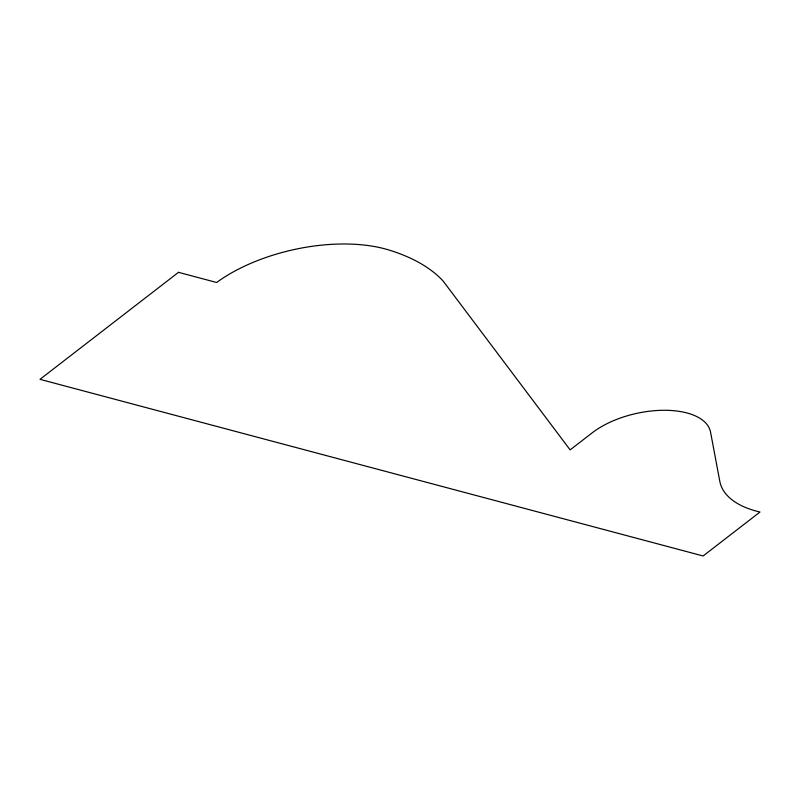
<?xml version="1.0" encoding="UTF-8"?>
<svg xmlns="http://www.w3.org/2000/svg" width="800" height="800" viewBox="0 0 800 800"><rect width="100%" height="100%" fill="white"/><g stroke="black" fill="none" stroke-linecap="round" stroke-linejoin="round"><path stroke-width="1.2" d="M178.49 272.33L40 379.33L703.12 555.97L760 512.02A106.46 52.58 -12.5 0 1 719.8 481.28L710.56 432.17A68.43 33.8 -12.5 0 0 664.29 410.28A68.43 33.8 -12.5 0 0 593.01 432.21L570.14 449.88L443.24 281.18A222.99 110.15 -12.5 0 0 388.89 250A123.55 61.03 -12.5 0 0 216.63 282.49L178.49 272.33"/></g></svg>
